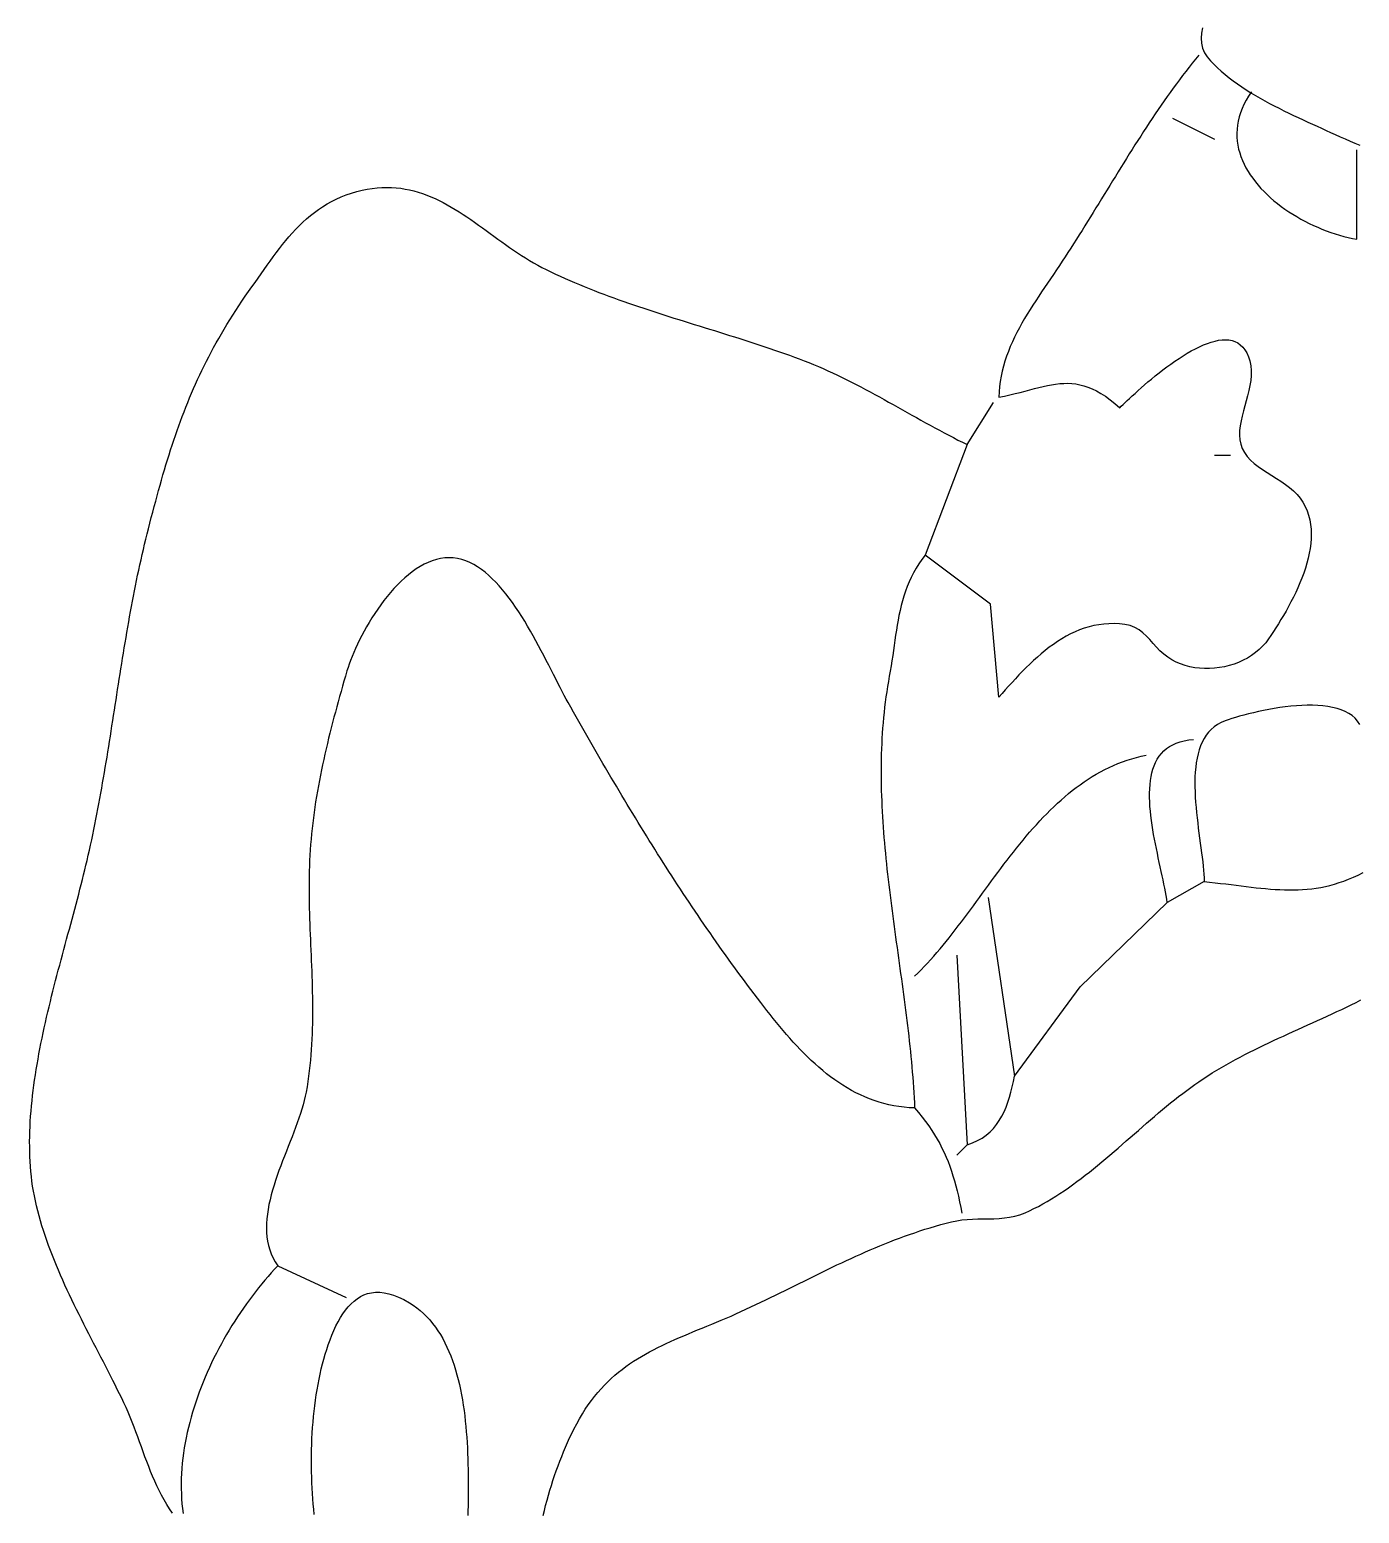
# Model space of a CAD drawing. Header units: millimetres. Extents: x 46 to 1464, y 30 to 1506.
# Drawn here: x 45.9 to 298.5, y 533 to 814.8 of the extents above; entities that cross this region are included whole.
import ezdxf

# ---------------------------------------------------------------- set-up
doc = ezdxf.new("R2010")
doc.units = ezdxf.units.MM
doc.layers.add('0_0_0', color=3, linetype='Continuous')

msp = doc.modelspace()

# ---------------------------------------------------------------- linework, layer by layer
at = {"layer": '0_0_0'}
for points in [[(268.6833, 815.1945), (268.5302, 814.1841), (268.4689, 813.1922), (268.5231, 812.23), (268.7168, 811.3092), (269.0738, 810.4411), (269.618, 809.6373), (270.2336, 808.9348), (270.8821, 808.2512), (271.5615, 807.5858), (272.2699, 806.938), (273.0053, 806.3074), (273.7659, 805.6935), (274.5498, 805.0956), (275.355, 804.5133), (276.1796, 803.946), (277.0218, 803.3931), (277.8796, 802.8543), (278.7511, 802.3288), (279.6343, 801.8163), (280.5275, 801.3161), (281.4286, 800.8277), (282.3358, 800.3505), (283.2472, 799.8842), (284.1608, 799.428), (285.0747, 798.9815), (285.987, 798.5442), (286.8959, 798.1155), (287.7994, 797.6949), (288.6955, 797.2818), (289.5825, 796.8757), (290.4583, 796.4761), (291.3211, 796.0825), (292.169, 795.6942), (293, 795.3109), (293.9304, 794.8849), (294.8622, 794.4692), (295.7952, 794.0636), (296.7294, 793.668), (297.6649, 793.2822), (298.6015, 792.9059)], [(268, 810), (267.3725, 809.2346), (266.7513, 808.4631), (266.1362, 807.6858), (265.5268, 806.9028), (264.9231, 806.1143), (264.3248, 805.3206), (263.7317, 804.5218), (263.1437, 803.7182), (262.5605, 802.91), (261.9819, 802.0973), (261.4078, 801.2804), (260.838, 800.4596), (260.2722, 799.6349), (259.7103, 798.8066), (259.1521, 797.975), (258.5973, 797.1402), (258.0458, 796.3024), (257.4974, 795.4619), (256.9518, 794.6188), (256.409, 793.7734), (255.8686, 792.9259), (255.3306, 792.0764), (254.7946, 791.2253), (254.2606, 790.3726), (253.7282, 789.5186), (253.1974, 788.6636), (252.6679, 787.8077), (252.1395, 786.9511), (251.6121, 786.094), (251.0853, 785.2367), (250.5592, 784.3794), (250.0333, 783.5222), (249.5076, 782.6654), (248.9818, 781.8092), (248.4558, 780.9537), (247.9294, 780.0993), (247.4023, 779.2461), (246.8744, 778.3943), (246.3454, 777.5441), (245.8152, 776.6957), (245.2836, 775.8494), (244.7504, 775.0054), (244.2153, 774.1638), (243.6783, 773.3248), (243.139, 772.4888), (242.5974, 771.6558), (242.0531, 770.8261), (241.5061, 770), (240.9525, 769.1734), (240.393, 768.3461), (239.8293, 767.5177), (239.2634, 766.6877), (238.6973, 765.8556), (238.1328, 765.0208), (237.5718, 764.183), (237.0163, 763.3415), (236.4682, 762.496), (235.9293, 761.6458), (235.4017, 760.7906), (234.8872, 759.9299), (234.3877, 759.0631), (233.9051, 758.1897), (233.4414, 757.3093), (232.9985, 756.4214), (232.5782, 755.5254), (232.1826, 754.6209), (231.8134, 753.7075), (231.4727, 752.7845), (231.1623, 751.8515), (230.8842, 750.9081), (230.6403, 749.9537), (230.4324, 748.9879), (230.2625, 748.01), (230.1325, 747.0198), (230.0444, 746.0166), (230, 745), (231.078, 745.2166), (232.1137, 745.4455), (233.11, 745.6824), (234.0701, 745.9234), (234.9967, 746.1641), (235.893, 746.4005), (236.7619, 746.6283), (237.6065, 746.8435), (238.4296, 747.0419), (239.2344, 747.2193), (240.0237, 747.3715), (240.8006, 747.4945), (241.5682, 747.5841), (242.3292, 747.636), (243.0869, 747.6462), (243.8441, 747.6105), (244.6039, 747.5247), (245.3692, 747.3847), (246.143, 747.1864), (246.9284, 746.9255), (247.7282, 746.598), (248.5456, 746.1996), (249.3835, 745.7263), (250.2449, 745.1738), (251.1328, 744.538), (252.0501, 743.8148), (253, 743), (253.2763, 743.2727), (253.6021, 743.591), (253.9748, 743.9512), (254.3919, 744.3496), (254.8509, 744.7824), (255.3491, 745.2459), (255.884, 745.7364), (256.4531, 746.2503), (257.0538, 746.7836), (257.6836, 747.3328), (258.3398, 747.8941), (259.02, 748.4637), (259.7216, 749.038), (260.442, 749.6133), (261.1787, 750.1857), (261.9292, 750.7517), (262.6908, 751.3074), (263.461, 751.8491), (264.2373, 752.3732), (265.0171, 752.8758), (265.7979, 753.3533), (266.5771, 753.802), (267.3521, 754.218), (268.1204, 754.5978), (268.8795, 754.9375), (269.6268, 755.2335), (270.3596, 755.482), (271.0756, 755.6793), (271.7721, 755.8217), (272.4466, 755.9055), (273.0964, 755.9268), (273.7192, 755.8821), (274.3122, 755.7676), (274.873, 755.5795), (275.399, 755.3142), (275.8877, 754.9678), (276.3364, 754.5368), (276.7427, 754.0173), (277.104, 753.4057), (277.4177, 752.6982), (277.6813, 751.8911), (277.8689, 750.9947), (277.9511, 750.0777), (277.9416, 749.1432), (277.8543, 748.1946), (277.7032, 747.2351), (277.502, 746.268), (277.2647, 745.2965), (277.0051, 744.324), (276.7371, 743.3538), (276.4746, 742.389), (276.2314, 741.4331), (276.0215, 740.4892), (275.8587, 739.5607), (275.7569, 738.6508), (275.7299, 737.7628), (275.7917, 736.9), (275.956, 736.0656), (276.2369, 735.2631), (276.6581, 734.4711), (277.1902, 733.7391), (277.8178, 733.0585), (278.5259, 732.421), (279.2991, 731.818), (280.1223, 731.2411), (280.9803, 730.6818), (281.8579, 730.1316), (282.7398, 729.5822), (283.611, 729.025), (284.4561, 728.4516), (285.26, 727.8534), (286.0074, 727.2222), (286.6832, 726.5492), (287.2723, 725.8263), (287.7807, 725.0525), (288.2126, 724.2544), (288.5711, 723.4338), (288.8592, 722.5925), (289.0801, 721.7326), (289.2367, 720.8559), (289.3321, 719.9644), (289.3694, 719.0599), (289.3518, 718.1444), (289.2822, 717.2198), (289.1637, 716.288), (288.9993, 715.3509), (288.7923, 714.4105), (288.5456, 713.4687), (288.2623, 712.5273), (287.9455, 711.5883), (287.5982, 710.6536), (287.2235, 709.7252), (286.8245, 708.8048), (286.4043, 707.8946), (285.9659, 706.9963), (285.5124, 706.1119), (285.0468, 705.2433), (284.5723, 704.3924), (284.0919, 703.5611), (283.6087, 702.7514), (283.1257, 701.9652), (282.646, 701.2044), (282.1728, 700.4708), (281.7089, 699.7665), (281.2577, 699.0933), (280.7221, 698.3697), (280.1271, 697.6921), (279.4773, 697.0614), (278.7773, 696.4783), (278.0318, 695.9437), (277.2453, 695.4585), (276.4226, 695.0236), (275.5682, 694.6398), (274.6868, 694.308), (273.7831, 694.029), (272.8615, 693.8037), (271.9269, 693.633), (270.9837, 693.5177), (270.0367, 693.4587), (269.0905, 693.4568), (268.1496, 693.5129), (267.2188, 693.6279), (266.3027, 693.8027), (265.4059, 694.038), (264.5329, 694.3348), (263.6886, 694.6939), (262.8774, 695.1162), (262.1041, 695.6026), (261.3283, 696.2003), (260.6205, 696.8547), (259.9604, 697.5448), (259.3276, 698.2496), (258.7018, 698.9483), (258.0627, 699.6198), (257.3899, 700.2432), (256.6633, 700.7976), (255.8624, 701.262), (254.967, 701.6155), (253.9567, 701.8371), (252.9279, 701.9486), (251.9179, 701.9974), (250.9265, 701.9861), (249.9533, 701.9171), (248.9979, 701.7929), (248.0602, 701.6159), (247.1396, 701.3887), (246.2361, 701.1137), (245.3491, 700.7935), (244.4784, 700.4304), (243.6238, 700.027), (242.7847, 699.5858), (241.9611, 699.1091), (241.1524, 698.5997), (240.3585, 698.0598), (239.579, 697.4919), (238.8136, 696.8987), (238.0619, 696.2825), (237.3237, 695.6458), (236.5986, 694.9911), (235.8863, 694.3209), (235.1865, 693.6376), (234.4989, 692.9438), (233.8231, 692.2419), (233.1589, 691.5344), (232.5059, 690.8238), (231.8639, 690.1126), (231.2324, 689.4032), (230.6112, 688.6982), (230, 688), (228.3958, 705.6829), (216, 715), (215.3717, 714.177), (214.7949, 713.3434), (214.2667, 712.4994), (213.7841, 711.6455), (213.3445, 710.7819), (212.9449, 709.909), (212.5825, 709.0271), (212.2545, 708.1365), (211.958, 707.2377), (211.6903, 706.3308), (211.4485, 705.4164), (211.2298, 704.4946), (211.0313, 703.5659), (210.8501, 702.6305), (210.6836, 701.6889), (210.5287, 700.7412), (210.3828, 699.788), (210.2429, 698.8295), (210.1063, 697.866), (209.9701, 696.8979), (209.8314, 695.9255), (209.6875, 694.9492), (209.5355, 693.9693), (209.3726, 692.9861), (209.1959, 692), (209.0188, 691.02), (208.8535, 690.0393), (208.6997, 689.0577), (208.5573, 688.0754), (208.426, 687.0923), (208.3056, 686.1085), (208.1958, 685.124), (208.0965, 684.1389), (208.0073, 683.153), (207.9282, 682.1666), (207.8588, 681.1795), (207.7989, 680.1919), (207.7484, 679.2036), (207.7069, 678.2149), (207.6743, 677.2256), (207.6504, 676.2358), (207.6349, 675.2456), (207.6275, 674.2549), (207.6281, 673.2638), (207.6365, 672.2723), (207.6524, 671.2804), (207.6756, 670.2881), (207.7059, 669.2955), (207.743, 668.3026), (207.7867, 667.3094), (207.8369, 666.316), (207.8932, 665.3223), (207.9555, 664.3284), (208.0235, 663.3343), (208.097, 662.34), (208.1758, 661.3456), (208.2596, 660.351), (208.3483, 659.3564), (208.4416, 658.3616), (208.5393, 657.3668), (208.6411, 656.372), (208.7469, 655.3772), (208.8564, 654.3823), (208.9694, 653.3875), (209.0857, 652.3928), (209.205, 651.3981), (209.3271, 650.4036), (209.4519, 649.4091), (209.579, 648.4149), (209.7082, 647.4208), (209.8394, 646.4269), (209.9723, 645.4332), (210.1066, 644.4397), (210.2422, 643.4465), (210.3788, 642.4536), (210.5163, 641.461), (210.6543, 640.4688), (210.7927, 639.4769), (210.9312, 638.4854), (211.0696, 637.4943), (211.2077, 636.5036), (211.3453, 635.5133), (211.4821, 634.5236), (211.6179, 633.5343), (211.7525, 632.5455), (211.8857, 631.5573), (212.0172, 630.5697), (212.1469, 629.5826), (212.2744, 628.5962), (212.3996, 627.6103), (212.5223, 626.6252), (212.6421, 625.6407), (212.759, 624.6569), (212.8727, 623.6738), (212.9829, 622.6915), (213.0894, 621.71), (213.1921, 620.7292), (213.2906, 619.7493), (213.3848, 618.7702), (213.4744, 617.792), (213.5592, 616.8146), (213.639, 615.8382), (213.7135, 614.8627), (213.7827, 613.8881), (213.8461, 612.9146), (213.9036, 611.942), (213.9549, 610.9704), (214, 610), (212.9858, 610.0421), (211.9881, 610.124), (211.0065, 610.2444), (210.0409, 610.4024), (209.0909, 610.5967), (208.1562, 610.8262), (207.2366, 611.0899), (206.3319, 611.3864), (205.4417, 611.7148), (204.5658, 612.0739), (203.704, 612.4626), (202.8559, 612.8797), (202.0213, 613.3241), (201.1999, 613.7946), (200.3916, 614.2903), (199.5959, 614.8098), (198.8126, 615.3521), (198.0415, 615.916), (197.2824, 616.5005), (196.5348, 617.1043), (195.7986, 617.7265), (195.0736, 618.3657), (194.3593, 619.0209), (193.6557, 619.691), (192.9623, 620.3749), (192.279, 621.0713), (191.6054, 621.7792), (190.9414, 622.4974), (190.2866, 623.2249), (189.6408, 623.9604), (189.0037, 624.7029), (188.375, 625.4512), (187.7545, 626.2042), (187.1419, 626.9608), (186.537, 627.7198), (185.9394, 628.48), (185.349, 629.2405), (184.7654, 630), (184.1356, 630.8258), (183.5098, 631.6516), (182.8878, 632.4774), (182.2697, 633.3033), (181.6552, 634.1293), (181.0445, 634.9553), (180.4373, 635.7816), (179.8337, 636.608), (179.2335, 637.4347), (178.6367, 638.2616), (178.0433, 639.0888), (177.4532, 639.9163), (176.8663, 640.7443), (176.2825, 641.5726), (175.7018, 642.4014), (175.1242, 643.2306), (174.5495, 644.0604), (173.9776, 644.8907), (173.4087, 645.7216), (172.8425, 646.5531), (172.2789, 647.3853), (171.7181, 648.2182), (171.1598, 649.0518), (170.604, 649.8862), (170.0506, 650.7214), (169.4997, 651.5574), (168.951, 652.3943), (168.4046, 653.2321), (167.8604, 654.0709), (167.3183, 654.9106), (166.7783, 655.7513), (166.2402, 656.5931), (165.7041, 657.436), (165.1699, 658.2801), (164.6374, 659.1253), (164.1067, 659.9716), (163.5777, 660.8193), (163.0503, 661.6681), (162.5244, 662.5183), (162, 663.3699), (161.477, 664.2228), (160.9554, 665.0771), (160.4351, 665.9329), (159.916, 666.7902), (159.398, 667.6489), (158.8812, 668.5093), (158.3653, 669.3712), (157.8505, 670.2348), (157.3365, 671.1), (156.8234, 671.9669), (156.3111, 672.8356), (155.7994, 673.7061), (155.2885, 674.5783), (154.7781, 675.4524), (154.2682, 676.3284), (153.7587, 677.2063), (153.2497, 678.0861), (152.741, 678.968), (152.2325, 679.8518), (151.7243, 680.7378), (151.2161, 681.6258), (150.7081, 682.5159), (150.2, 683.4083), (149.6919, 684.3028), (149.1837, 685.1995), (148.6752, 686.0986), (148.1666, 687), (147.8016, 687.6583), (147.4258, 688.3561), (147.0391, 689.0904), (146.6414, 689.8582), (146.2328, 690.6564), (145.8131, 691.4821), (145.3825, 692.3322), (144.9408, 693.2038), (144.4881, 694.0939), (144.0242, 694.9995), (143.5492, 695.9175), (143.0631, 696.845), (142.5658, 697.779), (142.0573, 698.7165), (141.5376, 699.6545), (141.0067, 700.5899), (140.4644, 701.5198), (139.9109, 702.4413), (139.346, 703.3511), (138.7698, 704.2465), (138.1822, 705.1244), (137.5832, 705.9818), (136.9728, 706.8157), (136.3509, 707.623), (135.7175, 708.4009), (135.0726, 709.1462), (134.4162, 709.8561), (133.7483, 710.5275), (133.0687, 711.1573), (132.3775, 711.7427), (131.6747, 712.2806), (130.9603, 712.768), (130.2341, 713.2019), (129.4962, 713.5793), (128.7466, 713.8972), (127.9853, 714.1527), (127.1631, 714.3502), (126.3448, 714.4658), (125.5312, 714.5027), (124.7231, 714.4644), (123.9212, 714.3542), (123.1264, 714.1754), (122.3392, 713.9315), (121.5607, 713.6258), (120.7914, 713.2616), (120.0322, 712.8424), (119.2838, 712.3715), (118.547, 711.8522), (117.8226, 711.2879), (117.1114, 710.682), (116.414, 710.0379), (115.7314, 709.3588), (115.0641, 708.6483), (114.4131, 707.9096), (113.7791, 707.1461), (113.1628, 706.3612), (112.565, 705.5582), (111.9864, 704.7406), (111.428, 703.9115), (110.8903, 703.0746), (110.3743, 702.233), (109.8805, 701.3902), (109.4099, 700.5495), (108.9632, 699.7143), (108.5411, 698.888), (108.1445, 698.0739), (107.774, 697.2753), (107.4305, 696.4958), (107.1147, 695.7385), (106.8274, 695.0069), (106.5694, 694.3044), (106.3414, 693.6343), (106.1442, 693), (105.8606, 692.035), (105.5784, 691.0665), (105.298, 690.0945), (105.0197, 689.1194), (104.7438, 688.1411), (104.4705, 687.1598), (104.2002, 686.1756), (103.9331, 685.1888), (103.6697, 684.1993), (103.4102, 683.2074), (103.1549, 682.2132), (102.9041, 681.2167), (102.6581, 680.2183), (102.4173, 679.2179), (102.1819, 678.2158), (101.9522, 677.212), (101.7286, 676.2067), (101.5114, 675.2001), (101.3008, 674.1922), (101.0972, 673.1832), (100.9009, 672.1732), (100.7122, 671.1624), (100.5313, 670.1509), (100.3587, 669.1389), (100.1946, 668.1264), (100.0393, 667.1137), (99.8932, 666.1008), (99.7565, 665.0878), (99.6295, 664.075), (99.5126, 663.0625), (99.406, 662.0503), (99.3101, 661.0386), (99.2251, 660.0276), (99.1515, 659.0174), (99.0894, 658.0082), (99.0393, 657), (98.9999, 655.9879), (98.9703, 654.9776), (98.9498, 653.9689), (98.9378, 652.9616), (98.9336, 651.9558), (98.9366, 650.9514), (98.9463, 649.9482), (98.962, 648.9462), (98.9831, 647.9453), (99.0091, 646.9455), (99.0392, 645.9466), (99.0729, 644.9486), (99.1096, 643.9513), (99.1486, 642.9548), (99.1894, 641.959), (99.2313, 640.9637), (99.2737, 639.9688), (99.3161, 638.9744), (99.3577, 637.9803), (99.398, 636.9864), (99.4365, 635.9927), (99.4724, 634.9991), (99.5051, 634.0055), (99.5341, 633.0118), (99.5587, 632.0179), (99.5784, 631.0238), (99.5924, 630.0294), (99.6003, 629.0346), (99.6013, 628.0394), (99.595, 627.0436), (99.5805, 626.0471), (99.5575, 625.05), (99.5252, 624.052), (99.483, 623.0532), (99.4304, 622.0535), (99.3666, 621.0527), (99.2912, 620.0508), (99.2034, 619.0477), (99.1028, 618.0434), (98.9886, 617.0377), (98.8602, 616.0306), (98.7171, 615.022), (98.5586, 614.0118), (98.3842, 613), (98.2265, 612.211), (98.037, 611.4061), (97.8183, 610.5862), (97.5733, 609.7524), (97.3045, 608.9055), (97.0148, 608.0466), (96.7068, 607.1766), (96.3834, 606.2964), (96.0472, 605.4072), (95.7009, 604.5097), (95.3473, 603.6051), (94.9891, 602.6942), (94.6291, 601.7781), (94.2699, 600.8577), (93.9143, 599.9339), (93.565, 599.0078), (93.2248, 598.0803), (92.8963, 597.1524), (92.5823, 596.2251), (92.2856, 595.2992), (92.0088, 594.3759), (91.7547, 593.456), (91.526, 592.5406), (91.3255, 591.6305), (91.1558, 590.7269), (91.0197, 589.8305), (90.92, 588.9425), (90.8593, 588.0638), (90.8403, 587.1953), (90.8659, 586.338), (90.9387, 585.4929), (91.0615, 584.661), (91.2369, 583.8431), (91.4678, 583.0404), (91.7568, 582.2538), (92.1067, 581.4842), (92.5201, 580.7326), (93, 580), (92.3803, 579.3409), (91.7645, 578.6661), (91.1528, 577.9762), (90.5458, 577.2714), (89.9438, 576.5521), (89.3471, 575.8188), (88.7564, 575.0719), (88.1719, 574.3118), (87.594, 573.5388), (87.0232, 572.7534), (86.4599, 571.956), (85.9045, 571.147), (85.3574, 570.3267), (84.8191, 569.4956), (84.2898, 568.6541), (83.7701, 567.8026), (83.2604, 566.9415), (82.7611, 566.0712), (82.2725, 565.1921), (81.7951, 564.3045), (81.3293, 563.409), (80.8756, 562.5059), (80.4342, 561.5955), (80.0057, 560.6784), (79.5905, 559.7549), (79.1889, 558.8254), (78.8014, 557.8903), (78.4284, 556.95), (78.0703, 556.0049), (77.7275, 555.0555), (77.4005, 554.1021), (77.0896, 553.1451), (76.7952, 552.1849), (76.5178, 551.2219), (76.2577, 550.2566), (76.0155, 549.2893), (75.7914, 548.3204), (75.586, 547.3504), (75.3996, 546.3796), (75.2326, 545.4085), (75.0854, 544.4374), (74.9585, 543.4667), (74.8523, 542.4969), (74.7672, 541.5284), (74.7035, 540.5615), (74.6618, 539.5966), (74.6423, 538.6342), (74.6456, 537.6747), (74.6721, 536.7184), (74.7221, 535.7658), (74.7961, 534.8172), (74.8944, 533.8731), (75.0175, 532.9339)], [(278, 803), (277.4611, 802.2011), (276.9842, 801.404), (276.5678, 800.6091), (276.2105, 799.8169), (275.9109, 799.0279), (275.6675, 798.2426), (275.4789, 797.4614), (275.3436, 796.6849), (275.2603, 795.9136), (275.2274, 795.148), (275.2435, 794.3885), (275.3073, 793.6357), (275.4172, 792.89), (275.5718, 792.152), (275.7698, 791.4222), (276.0096, 790.701), (276.2898, 789.9889), (276.6089, 789.2865), (276.9657, 788.5942), (277.3585, 787.9125), (277.786, 787.242), (278.2467, 786.5831), (278.7393, 785.9363), (279.2622, 785.3022), (279.814, 784.6811), (280.3933, 784.0737), (280.9987, 783.4803), (281.6286, 782.9016), (282.2818, 782.338), (282.9567, 781.7899), (283.6519, 781.258), (284.3659, 780.7426), (285.0974, 780.2443), (285.8449, 779.7636), (286.607, 779.301), (287.3822, 778.8569), (288.169, 778.4319), (288.9661, 778.0265), (289.7721, 777.6411), (290.5854, 777.2763), (291.4046, 776.9326), (292.2284, 776.6104), (293.0552, 776.3102), (293.8836, 776.0326), (294.7122, 775.778), (295.5396, 775.5469), (296.3643, 775.3399), (297.1849, 775.1574), (298, 775), (298, 792)], [(263, 798), (271, 794)], [(73, 533), (72.4339, 533.8353), (71.8992, 534.6851), (71.3936, 535.548), (70.9146, 536.4233), (70.46, 537.3097), (70.0272, 538.2064), (69.6141, 539.1121), (69.2182, 540.026), (68.8371, 540.9469), (68.4685, 541.8738), (68.1101, 542.8058), (67.7594, 543.7416), (67.4141, 544.6804), (67.0718, 545.6211), (66.7302, 546.5625), (66.387, 547.5038), (66.0397, 548.4439), (65.6859, 549.3816), (65.3234, 550.3161), (64.9498, 551.2462), (64.5626, 552.1709), (64.1596, 553.0891), (63.7384, 554), (63.3373, 554.8364), (62.9273, 555.6791), (62.5088, 556.5277), (62.0827, 557.3821), (61.6495, 558.2421), (61.2101, 559.1076), (60.765, 559.9782), (60.3149, 560.854), (59.8606, 561.7346), (59.4026, 562.6199), (58.9418, 563.5097), (58.4787, 564.4038), (58.0141, 565.3021), (57.5487, 566.2043), (57.083, 567.1103), (56.6179, 568.0199), (56.1539, 568.9329), (55.6918, 569.8491), (55.2323, 570.7683), (54.776, 571.6905), (54.3236, 572.6153), (53.8758, 573.5426), (53.4334, 574.4722), (52.9968, 575.4039), (52.5669, 576.3376), (52.1444, 577.273), (51.7299, 578.21), (51.324, 579.1485), (50.9276, 580.0881), (50.5412, 581.0287), (50.1655, 581.9702), (49.8013, 582.9124), (49.4492, 583.855), (49.1099, 584.798), (48.784, 585.741), (48.4723, 586.684), (48.1755, 587.6268), (47.8942, 588.5691), (47.6291, 589.5107), (47.3808, 590.4516), (47.1502, 591.3915), (46.9378, 592.3302), (46.7443, 593.2676), (46.5705, 594.2035), (46.417, 595.1376), (46.2844, 596.0698), (46.1736, 597), (46.0822, 597.9272), (46.0067, 598.8594), (45.9467, 599.7964), (45.9018, 600.7379), (45.8717, 601.6838), (45.8559, 602.6339), (45.8542, 603.5881), (45.8661, 604.5461), (45.8914, 605.5078), (45.9296, 606.473), (45.9803, 607.4415), (46.0433, 608.4131), (46.1181, 609.3877), (46.2044, 610.365), (46.3019, 611.3449), (46.4101, 612.3273), (46.5287, 613.3119), (46.6574, 614.2985), (46.7957, 615.287), (46.9434, 616.2771), (47.1, 617.2688), (47.2652, 618.2618), (47.4387, 619.256), (47.62, 620.2511), (47.8088, 621.247), (48.0048, 622.2435), (48.2076, 623.2405), (48.4168, 624.2377), (48.632, 625.2349), (48.8529, 626.232), (49.0792, 627.2289), (49.3105, 628.2252), (49.5463, 629.221), (49.7864, 630.2158), (50.0304, 631.2097), (50.278, 632.2023), (50.5286, 633.1936), (50.7821, 634.1833), (51.0381, 635.1713), (51.2961, 636.1573), (51.5558, 637.1413), (51.8168, 638.123), (52.0789, 639.1022), (52.3416, 640.0788), (52.6045, 641.0525), (52.8674, 642.0233), (53.1298, 642.9909), (53.3914, 643.9551), (53.6518, 644.9157), (53.9106, 645.8727), (54.1676, 646.8257), (54.4223, 647.7747), (54.6743, 648.7194), (54.9233, 649.6596), (55.169, 650.5952), (55.411, 651.5261), (55.6489, 652.4519), (55.8824, 653.3726), (56.111, 654.2879), (56.3345, 655.1977), (56.5525, 656.1018), (56.7646, 657), (56.9905, 657.9789), (57.2117, 658.9583), (57.4281, 659.9382), (57.64, 660.9186), (57.8475, 661.8994), (58.0508, 662.8807), (58.25, 663.8624), (58.4454, 664.8446), (58.6371, 665.8271), (58.8253, 666.81), (59.0101, 667.7933), (59.1917, 668.7769), (59.3703, 669.7608), (59.5461, 670.7451), (59.7192, 671.7297), (59.8897, 672.7145), (60.0579, 673.6996), (60.2239, 674.685), (60.3879, 675.6706), (60.5501, 676.6564), (60.7106, 677.6424), (60.8696, 678.6286), (61.0272, 679.6149), (61.1837, 680.6014), (61.3392, 681.5881), (61.4938, 682.5749), (61.6478, 683.5617), (61.8013, 684.5487), (61.9545, 685.5357), (62.1075, 686.5228), (62.2605, 687.5099), (62.4137, 688.4971), (62.5672, 689.4842), (62.7213, 690.4713), (62.876, 691.4585), (63.0316, 692.4455), (63.1883, 693.4325), (63.3461, 694.4195), (63.5053, 695.4063), (63.666, 696.393), (63.8284, 697.3797), (63.9926, 698.3661), (64.1589, 699.3524), (64.3274, 700.3386), (64.4983, 701.3245), (64.6717, 702.3103), (64.8479, 703.2958), (65.0269, 704.2811), (65.2089, 705.2661), (65.3942, 706.2509), (65.5828, 707.2353), (65.775, 708.2195), (65.9709, 709.2033), (66.1707, 710.1869), (66.3746, 711.17), (66.5827, 712.1528), (66.7951, 713.1352), (67.0122, 714.1172), (67.2339, 715.0988), (67.4606, 716.08), (67.6923, 717.0607), (67.9293, 718.0409), (68.1717, 719.0207), (68.4197, 720), (68.696, 721.0745), (68.9715, 722.1365), (69.2464, 723.1864), (69.5212, 724.2245), (69.7962, 725.2513), (70.0718, 726.2672), (70.3482, 727.2725), (70.6259, 728.2676), (70.9052, 729.253), (71.1865, 730.2289), (71.47, 731.1958), (71.7562, 732.1541), (72.0455, 733.1041), (72.3381, 734.0463), (72.6344, 734.981), (72.9348, 735.9087), (73.2396, 736.8296), (73.5492, 737.7442), (73.8639, 738.653), (74.1842, 739.5561), (74.5102, 740.4542), (74.8425, 741.3475), (75.1812, 742.2364), (75.5269, 743.1213), (75.8798, 744.0026), (76.2404, 744.8807), (76.6088, 745.7561), (76.9856, 746.6289), (77.3711, 747.4997), (77.7655, 748.3689), (78.1693, 749.2368), (78.5829, 750.1038), (79.0065, 750.9703), (79.4405, 751.8367), (79.8853, 752.7034), (80.3412, 753.5707), (80.8086, 754.4391), (81.2879, 755.3089), (81.7793, 756.1806), (82.2833, 757.0544), (82.8001, 757.9309), (83.3302, 758.8103), (83.8739, 759.6932), (84.4316, 760.5798), (85.0035, 761.4705), (85.5901, 762.3658), (86.1917, 763.266), (86.8087, 764.1715), (87.4414, 765.0827), (88.0902, 766), (88.6715, 766.8188), (89.2482, 767.6371), (89.8219, 768.4535), (90.3941, 769.2665), (90.9667, 770.0747), (91.5413, 770.8767), (92.1194, 771.6711), (92.7028, 772.4565), (93.2932, 773.2314), (93.8922, 773.9944), (94.5014, 774.7441), (95.1225, 775.4791), (95.7573, 776.198), (96.4073, 776.8994), (97.0741, 777.5818), (97.7596, 778.2438), (98.4653, 778.8841), (99.1928, 779.5011), (99.9439, 780.0935), (100.7203, 780.6598), (101.5235, 781.1987), (102.3552, 781.7088), (103.2171, 782.1885), (104.1109, 782.6365), (105.0382, 783.0514), (106.0006, 783.4318), (107, 783.7762), (108.0098, 784.0765), (109.0014, 784.3262), (109.9753, 784.5267), (110.9322, 784.6798), (111.8726, 784.7869), (112.7972, 784.8496), (113.7067, 784.8696), (114.6016, 784.8484), (115.4825, 784.7876), (116.3502, 784.6888), (117.2052, 784.5537), (118.0481, 784.3837), (118.8796, 784.1805), (119.7003, 783.9456), (120.5108, 783.6808), (121.3117, 783.3874), (122.1038, 783.0672), (122.8875, 782.7217), (123.6636, 782.3526), (124.4326, 781.9613), (125.1951, 781.5495), (125.9519, 781.1188), (126.7035, 780.6708), (127.4506, 780.207), (128.1937, 779.7291), (128.9335, 779.2386), (129.6707, 778.7372), (130.4058, 778.2263), (131.1394, 777.7077), (131.8723, 777.1829), (132.605, 776.6534), (133.3382, 776.1209), (134.0724, 775.587), (134.8084, 775.0532), (135.5466, 774.5212), (136.2878, 773.9925), (137.0326, 773.4687), (137.7816, 772.9515), (138.5355, 772.4423), (139.2947, 771.9428), (140.0601, 771.4546), (140.8322, 770.9793), (141.6115, 770.5184), (142.3989, 770.0735), (143.1948, 769.6463), (144, 769.2384), (144.8891, 768.8071), (145.7832, 768.3842), (146.682, 767.9693), (147.5854, 767.5623), (148.4931, 767.1628), (149.405, 766.7705), (150.321, 766.3853), (151.2409, 766.0068), (152.1644, 765.6348), (153.0916, 765.2689), (154.022, 764.909), (154.9557, 764.5548), (155.8925, 764.2059), (156.8321, 763.8622), (157.7743, 763.5233), (158.7192, 763.1889), (159.6664, 762.8589), (160.6157, 762.533), (161.5672, 762.2108), (162.5204, 761.8921), (163.4754, 761.5766), (164.4319, 761.2641), (165.3897, 760.9543), (166.3487, 760.647), (167.3088, 760.3418), (168.2697, 760.0385), (169.2312, 759.7368), (170.1933, 759.4364), (171.1557, 759.1372), (172.1184, 758.8387), (173.081, 758.5408), (174.0434, 758.2432), (175.0056, 757.9456), (175.9672, 757.6477), (176.9282, 757.3493), (177.8883, 757.0501), (178.8474, 756.7498), (179.8054, 756.4482), (180.762, 756.1449), (181.7171, 755.8398), (182.6706, 755.5326), (183.6222, 755.2229), (184.5718, 754.9106), (185.5192, 754.5953), (186.4643, 754.2767), (187.4068, 753.9547), (188.3467, 753.6289), (189.2837, 753.2991), (190.2177, 752.965), (191.1486, 752.6264), (192.076, 752.2829), (193, 751.9343), (193.9101, 751.5802), (194.8176, 751.213), (195.7226, 750.8333), (196.6251, 750.4416), (197.5253, 750.0388), (198.4233, 749.6254), (199.3192, 749.2021), (200.2132, 748.7695), (201.1052, 748.3284), (201.9955, 747.8793), (202.8842, 747.423), (203.7713, 746.96), (204.6569, 746.4911), (205.5412, 746.0169), (206.4243, 745.538), (207.3063, 745.0552), (208.1873, 744.569), (209.0674, 744.0802), (209.9468, 743.5894), (210.8254, 743.0972), (211.7035, 742.6043), (212.5812, 742.1114), (213.4585, 741.6192), (214.3356, 741.1282), (215.2126, 740.6391), (216.0896, 740.1526), (216.9666, 739.6694), (217.8439, 739.1901), (218.7215, 738.7154), (219.5995, 738.2459), (220.4781, 737.7823), (221.3573, 737.3253), (222.2373, 736.8754), (223.1181, 736.4334), (224, 736), (229, 744)], [(224, 736), (216, 715)], [(271, 734), (274, 734)], [(298.5663, 682.8518), (298.1658, 683.4704), (297.6852, 684.0226), (297.1296, 684.5112), (296.5043, 684.9387), (295.8146, 685.3079), (295.0657, 685.6215), (294.2629, 685.8823), (293.4115, 686.0929), (292.5166, 686.256), (291.5835, 686.3744), (290.6176, 686.4507), (289.624, 686.4877), (288.6081, 686.4881), (287.575, 686.4546), (286.53, 686.3899), (285.4784, 686.2967), (284.4255, 686.1776), (283.3764, 686.0356), (282.3365, 685.8731), (281.311, 685.693), (280.3051, 685.498), (279.3242, 685.2907), (278.3735, 685.0739), (277.4581, 684.8502), (276.5835, 684.6225), (275.7548, 684.3933), (274.9773, 684.1655), (274.2563, 683.9416), (273.5969, 683.7245), (273.0046, 683.5169), (272.2552, 683.2026), (271.569, 682.8287), (270.9437, 682.3979), (270.3768, 681.913), (269.866, 681.3767), (269.4089, 680.7919), (269.0032, 680.1613), (268.6465, 679.4876), (268.3364, 678.7736), (268.0706, 678.0222), (267.8467, 677.236), (267.6624, 676.4179), (267.5152, 675.5705), (267.4028, 674.6968), (267.3229, 673.7994), (267.2731, 672.8811), (267.2509, 671.9447), (267.2541, 670.9929), (267.2803, 670.0286), (267.3272, 669.0544), (267.3922, 668.0733), (267.4732, 667.0878), (267.5677, 666.1009), (267.6733, 665.1152), (267.7878, 664.1336), (267.9087, 663.1587), (268.0336, 662.1935), (268.1603, 661.2406), (268.2862, 660.3028), (268.4092, 659.3829), (268.5267, 658.4837), (268.6365, 657.6079), (268.7362, 656.7582), (268.8234, 655.9376), (268.8957, 655.1486), (268.9508, 654.3942), (268.9864, 653.6771), (269, 653), (270.0598, 652.8902), (271.1011, 652.7749), (272.1248, 652.6556), (273.1318, 652.5337), (274.1231, 652.4109), (275.0996, 652.2885), (276.0622, 652.1682), (277.0117, 652.0514), (277.9491, 651.9397), (278.8754, 651.8345), (279.7914, 651.7374), (280.698, 651.6498), (281.5962, 651.5734), (282.4869, 651.5095), (283.371, 651.4598), (284.2494, 651.4257), (285.123, 651.4088), (285.9927, 651.4105), (286.8595, 651.4324), (287.7243, 651.476), (288.5879, 651.5428), (289.4513, 651.6342), (290.3155, 651.7519), (291.1813, 651.8974), (292.0496, 652.072), (292.9213, 652.2775), (293.7974, 652.5152), (294.6788, 652.7867), (295.5664, 653.0935), (296.4611, 653.4371), (297.3639, 653.819), (298.2755, 654.2407), (299.197, 654.7038)], [(269, 653), (262, 649), (261.9085, 649.6483), (261.7989, 650.3274), (261.6729, 651.0352), (261.5325, 651.7699), (261.3796, 652.5292), (261.2162, 653.3113), (261.0441, 654.1141), (260.8652, 654.9356), (260.6815, 655.7737), (260.4948, 656.6265), (260.3072, 657.4919), (260.1205, 658.3678), (259.9366, 659.2524), (259.7574, 660.1435), (259.5849, 661.0391), (259.4209, 661.9373), (259.2674, 662.836), (259.1264, 663.7331), (258.9996, 664.6267), (258.8891, 665.5148), (258.7967, 666.3952), (258.7243, 667.2661), (258.674, 668.1253), (258.6475, 668.9709), (258.6468, 669.8008), (258.6739, 670.6131), (258.7305, 671.4056), (258.8187, 672.1765), (258.9404, 672.9236), (259.0974, 673.6449), (259.2918, 674.3384), (259.5253, 675.0022), (259.7999, 675.6341), (260.1176, 676.2322), (260.4803, 676.7944), (260.8898, 677.3188), (261.348, 677.8032), (261.857, 678.2457), (262.4186, 678.6443), (263.0347, 678.9969), (263.7072, 679.3016), (264.4381, 679.5562), (265.2292, 679.7588), (266.0825, 679.9074), (267, 680)], [(214, 635), (214.6193, 635.5976), (215.2333, 636.2112), (215.8424, 636.84), (216.4469, 637.4834), (217.047, 638.1406), (217.6431, 638.811), (218.2355, 639.4938), (218.8246, 640.1884), (219.4106, 640.8941), (219.9938, 641.6102), (220.5746, 642.3361), (221.1533, 643.0709), (221.7302, 643.814), (222.3056, 644.5648), (222.8798, 645.3226), (223.4532, 646.0866), (224.0261, 646.8561), (224.5987, 647.6305), (225.1714, 648.4092), (225.7445, 649.1913), (226.3183, 649.9762), (226.8932, 650.7632), (227.4694, 651.5516), (228.0473, 652.3408), (228.6271, 653.13), (229.2093, 653.9185), (229.7941, 654.7058), (230.3818, 655.4909), (230.9727, 656.2734), (231.5673, 657.0524), (232.1656, 657.8274), (232.7682, 658.5975), (233.3753, 659.3622), (233.9872, 660.1207), (234.6042, 660.8723), (235.2267, 661.6164), (235.855, 662.3522), (236.4893, 663.0791), (237.13, 663.7964), (237.7775, 664.5033), (238.4319, 665.1992), (239.0937, 665.8835), (239.7632, 666.5553), (240.4407, 667.2141), (241.1264, 667.8591), (241.8207, 668.4896), (242.524, 669.105), (243.2365, 669.7045), (243.9585, 670.2875), (244.6904, 670.8533), (245.4325, 671.4012), (246.1851, 671.9304), (246.9485, 672.4404), (247.723, 672.9304), (248.509, 673.3997), (249.3067, 673.8476), (250.1165, 674.2735), (250.9387, 674.6766), (251.7736, 675.0563), (252.6215, 675.4119), (253.4827, 675.7427), (254.3576, 676.0479), (255.2464, 676.3269), (256.1496, 676.5791), (257.0673, 676.8037), (258, 677)], [(228, 650), (233, 616), (245.4529, 632.9992), (262, 649)], [(222, 639), (224, 603), (225.0291, 603.3533), (225.9722, 603.7787), (226.834, 604.2722), (227.619, 604.8296), (228.3322, 605.4466), (228.9781, 606.1192), (229.5616, 606.8433), (230.0873, 607.6146), (230.56, 608.429), (230.9844, 609.2825), (231.3652, 610.1707), (231.7072, 611.0897), (232.0151, 612.0353), (232.2936, 613.0032), (232.5474, 613.9894), (232.7813, 614.9897), (233, 616)], [(143.4082, 532.5685), (143.6463, 533.5377), (143.8944, 534.5017), (144.1526, 535.4602), (144.4209, 536.413), (144.6993, 537.3597), (144.988, 538.3002), (145.287, 539.2341), (145.5962, 540.1613), (145.9159, 541.0813), (146.2461, 541.994), (146.5867, 542.8991), (146.9379, 543.7964), (147.2997, 544.6855), (147.6722, 545.5662), (148.0554, 546.4383), (148.4494, 547.3015), (148.8542, 548.1554), (149.27, 549), (149.7884, 549.9987), (150.3207, 550.957), (150.8668, 551.876), (151.4265, 552.7572), (151.9996, 553.6018), (152.586, 554.4113), (153.1853, 555.1868), (153.7976, 555.9298), (154.4225, 556.6416), (155.06, 557.3235), (155.7098, 557.9768), (156.3718, 558.6029), (157.0457, 559.2031), (157.7314, 559.7787), (158.4288, 560.331), (159.1376, 560.8614), (159.8577, 561.3713), (160.5889, 561.8618), (161.3309, 562.3344), (162.0837, 562.7904), (162.8471, 563.2312), (163.6209, 563.6579), (164.4048, 564.0721), (165.1987, 564.4749), (166.0025, 564.8678), (166.816, 565.252), (167.6389, 565.6289), (168.4712, 565.9999), (169.3126, 566.3662), (170.1629, 566.7291), (171.022, 567.0901), (171.8897, 567.4504), (172.7658, 567.8113), (173.6501, 568.1742), (174.5425, 568.5405), (175.4428, 568.9114), (176.3508, 569.2882), (177.2663, 569.6724), (178.1891, 570.0652), (179.1191, 570.4679), (180.0561, 570.8819), (181, 571.3086), (181.9541, 571.748), (182.9013, 572.1895), (183.842, 572.633), (184.7767, 573.0779), (185.7057, 573.5242), (186.6295, 573.9713), (187.5485, 574.4191), (188.4632, 574.8673), (189.3739, 575.3154), (190.2811, 575.7632), (191.1852, 576.2105), (192.0866, 576.6568), (192.9857, 577.102), (193.883, 577.5456), (194.7789, 577.9873), (195.6737, 578.427), (196.568, 578.8642), (197.4622, 579.2986), (198.3566, 579.73), (199.2517, 580.158), (200.1479, 580.5824), (201.0457, 581.0027), (201.9454, 581.4188), (202.8475, 581.8303), (203.7524, 582.2369), (204.6605, 582.6383), (205.5723, 583.0341), (206.4881, 583.4241), (207.4084, 583.808), (208.3336, 584.1855), (209.2641, 584.5562), (210.2004, 584.9198), (211.1429, 585.2761), (212.092, 585.6247), (213.0481, 585.9654), (214.0116, 586.2977), (214.983, 586.6215), (215.9626, 586.9364), (216.951, 587.242), (217.9485, 587.5382), (218.9555, 587.8245), (219.9725, 588.1007), (221, 588.3665), (221.9947, 588.5791), (222.9945, 588.7255), (223.9984, 588.8189), (225.0052, 588.8723), (226.014, 588.8988), (227.0235, 588.9115), (228.0328, 588.9235), (229.0407, 588.948), (230.0463, 588.9979), (231.0483, 589.0865), (232.0458, 589.2267), (233.0376, 589.4318), (234.0227, 589.7147), (235, 590.0887), (235.8418, 590.4685), (236.679, 590.8721), (237.5118, 591.2983), (238.3403, 591.7462), (239.1646, 592.2148), (239.9848, 592.7031), (240.8012, 593.2101), (241.6138, 593.7347), (242.4228, 594.2761), (243.2283, 594.8331), (244.0305, 595.4049), (244.8294, 595.9903), (245.6253, 596.5885), (246.4183, 597.1983), (247.2085, 597.8188), (247.9961, 598.4491), (248.7811, 599.088), (249.5638, 599.7347), (250.3442, 600.3881), (251.1226, 601.0471), (251.899, 601.7109), (252.6736, 602.3784), (253.4466, 603.0487), (254.218, 603.7206), (254.988, 604.3933), (255.7567, 605.0656), (256.5244, 605.7367), (257.2911, 606.4056), (258.0569, 607.0711), (258.822, 607.7324), (259.5866, 608.3884), (260.3508, 609.0382), (261.1147, 609.6807), (261.8784, 610.3149), (262.6421, 610.9398), (263.406, 611.5545), (264.1702, 612.158), (264.9347, 612.7492), (265.6999, 613.3271), (266.4657, 613.8908), (267.2323, 614.4392), (268, 614.9714), (268.8477, 615.5399), (269.7024, 616.095), (270.5638, 616.6373), (271.4315, 617.1673), (272.3053, 617.6858), (273.1847, 618.1934), (274.0695, 618.6906), (274.9593, 619.1781), (275.8538, 619.6565), (276.7527, 620.1265), (277.6557, 620.5886), (278.5623, 621.0436), (279.4724, 621.492), (280.3855, 621.9345), (281.3014, 622.3716), (282.2196, 622.8041), (283.14, 623.2325), (284.0621, 623.6575), (284.9856, 624.0796), (285.9102, 624.4996), (286.8356, 624.9181), (287.7614, 625.3356), (288.6874, 625.7528), (289.6131, 626.1703), (290.5383, 626.5888), (291.4626, 627.0089), (292.3857, 627.4312), (293.3073, 627.8563), (294.227, 628.2849), (295.1446, 628.7175), (296.0596, 629.1549), (296.9718, 629.5976), (297.8809, 630.0463), (298.7864, 630.5016)], [(214, 610), (214.739, 609.1256), (215.4329, 608.2631), (216.0839, 607.4101), (216.6939, 606.5644), (217.265, 605.7237), (217.7993, 604.8857), (218.2987, 604.0481), (218.7653, 603.2087), (219.2012, 602.3653), (219.6084, 601.5156), (219.9889, 600.6572), (220.3448, 599.788), (220.6782, 598.9056), (220.991, 598.0079), (221.2853, 597.0925), (221.5632, 596.1572), (221.8268, 595.1997), (222.0779, 594.2177), (222.3188, 593.209), (222.5514, 592.1713), (222.7778, 591.1024), (223, 590)], [(224, 603), (222, 601)], [(93, 580), (106, 574)], [(99.9413, 532.7799), (99.8405, 533.7583), (99.7495, 534.7481), (99.6685, 535.7484), (99.5978, 536.7581), (99.5374, 537.7765), (99.4877, 538.8024), (99.4489, 539.835), (99.4211, 540.8732), (99.4045, 541.9161), (99.3994, 542.9629), (99.4059, 544.0124), (99.4243, 545.0637), (99.4547, 546.1159), (99.4974, 547.1681), (99.5525, 548.2192), (99.6202, 549.2683), (99.7009, 550.3145), (99.7945, 551.3567), (99.9015, 552.3941), (100.0219, 553.4256), (100.1559, 554.4504), (100.3039, 555.4674), (100.4659, 556.4757), (100.6421, 557.4743), (100.8329, 558.4623), (101.0383, 559.4386), (101.2586, 560.4025), (101.4939, 561.3528), (101.7446, 562.2887), (102.0107, 563.2092), (102.2925, 564.1132), (102.5902, 565), (102.9276, 565.9331), (103.2832, 566.8419), (103.6579, 567.7226), (104.0531, 568.5713), (104.4698, 569.3843), (104.9091, 570.1577), (105.3723, 570.8879), (105.8604, 571.5708), (106.3745, 572.2029), (106.916, 572.7802), (107.4858, 573.299), (108.0851, 573.7555), (108.7151, 574.1459), (109.3769, 574.4664), (110.0717, 574.7131), (110.8005, 574.8824), (111.5646, 574.9703), (112.3651, 574.9732), (113.2031, 574.8871), (114.0798, 574.7084), (114.9963, 574.4332), (115.9537, 574.0577), (116.9533, 573.5781), (117.9961, 572.9907), (118.7177, 572.5278), (119.4083, 572.0302), (120.0684, 571.4989), (120.6987, 570.935), (121.2999, 570.3397), (121.8726, 569.7141), (122.4175, 569.0593), (122.9353, 568.3763), (123.4267, 567.6663), (123.8923, 566.9304), (124.3328, 566.1698), (124.7488, 565.3854), (125.141, 564.5785), (125.5102, 563.7501), (125.8569, 562.9014), (126.1818, 562.0334), (126.4856, 561.1473), (126.769, 560.2442), (127.0327, 559.3251), (127.2772, 558.3913), (127.5033, 557.4437), (127.7117, 556.4836), (127.903, 555.512), (128.0778, 554.53), (128.2369, 553.5388), (128.3809, 552.5394), (128.5105, 551.533), (128.6263, 550.5207), (128.7291, 549.5035), (128.8194, 548.4826), (128.898, 547.4591), (128.9655, 546.4342), (129.0227, 545.4088), (129.0701, 544.3842), (129.1084, 543.3614), (129.1383, 542.3416), (129.1605, 541.3258), (129.1756, 540.3152), (129.1843, 539.3108), (129.1874, 538.3139), (129.1853, 537.3254), (129.1789, 536.3465), (129.1687, 535.3784), (129.1555, 534.4221), (129.1399, 533.4787), (129.1226, 532.5493)]]:
    msp.add_lwpolyline(points, dxfattribs=at)

doc.saveas('drawing.dxf')
